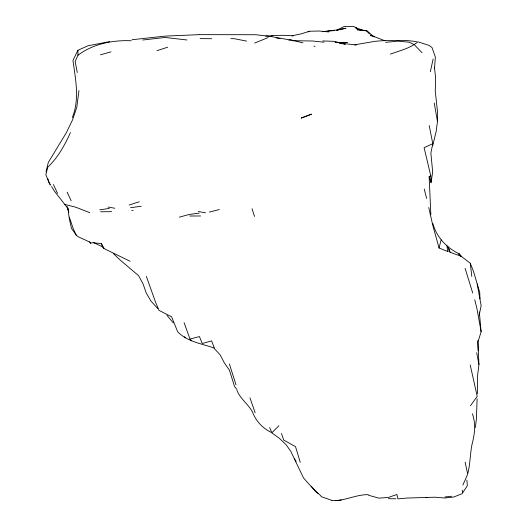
<?xml version="1.0" encoding="UTF-8"?>
<svg xmlns="http://www.w3.org/2000/svg" width="527" height="527" viewBox="0 0 527 527"><rect width="100%" height="100%" fill="white"/><g stroke="black" fill="none" stroke-linecap="round" stroke-linejoin="round"><path stroke-width="0.79" d="M51.587 186.565L54.393 191.13L67.904 208.435L69.287 218.547L71.468 228.349L76.231 235.121L78.161 236.728L89.926 242.156L90.44 243.217L92.752 242.703L101.434 243.593L103.938 248.527L130.143 261.287M432.792 143.713L424.083 147.652L430.79 175.853L429.143 176.624L431.02 182.625L432.68 172.059L430.869 152.995L432.792 143.713L429.209 125.571M78.964 90.539L76.804 107.185L72.621 119.741L66.264 132.844L48.319 162.395L46.053 171.954M300.271 462.383L295.522 446.659L283.75 440.085L281.438 433.484M479.313 311.964L481.118 331.72L477.917 342.155L478.938 364.532L477.416 376.891L477.587 393.768M477.119 398.834L476.408 419.057L475.334 427.575M479.208 315.166L481.151 305.594L477.185 283.967L473.529 271.458L470.295 263.276L461.652 256.609L458.259 253.375C446.224 247.374 436.422 236.761 432.917 223.613M430.342 71.718L433.128 59.017M447.64 251.465L446.962 245.76L449.505 250.496L447.64 251.465L439.031 247.986L441.125 239.943M72.311 117.62C79.755 99.26 75.605 79.313 72.943 60.44L77.91 50.289L87.923 45.783L109.649 41.626M432.641 145.867L436.139 131.546L437.463 121.467L434.241 103.042M462.884 485.11L467.541 474.478C470.236 464.913 470.018 454.643 471.928 444.795C474.708 434.057 476.065 424.551 472.416 413.807M77.91 50.289L77.956 55.243L75.163 61.461L77.265 72.535M70.447 132.587C64.696 145.333 57.904 157.586 47.733 167.224L45.849 174.674L49.795 184.463M470.506 405.704L477.218 396.317L470.222 365.007M278.928 425.796L271.84 432.772L269.699 427.601M77.956 55.243C92.963 43.879 112.831 39.914 131.361 40.763M336.793 30.164L344.454 26.35L353.894 26.534L357.629 28.787M308.025 31.943L309.441 31.245L319 31.014L328.835 31.943M268.065 37.608L254.64 43.069M271.28 36.067L272.782 35.572L282.551 35.283L292.057 35.764L301.167 33.886L309.441 31.245M390.415 54.11C399.756 50.605 410.144 48.451 417.885 41.798L429.228 45.474L432.028 47.601L435.374 57.14L434.531 68.266L434.492 67.845L435.618 77.877L435.256 91.099L437.403 110.973L437.496 121.085M156.993 50.678L167.658 47.206M129.122 205.016L139.28 201.762M288.862 40.184L290.337 39.749L302.939 42.845M100.44 54.821L110.999 51.857M179.325 217.157L189.219 214.456L199.206 213.139M184.094 322.702L190.03 339.085L199.423 336.569L202.256 343.512L211.59 340.903L214.344 347.912M209.311 212.098L219.357 209.548M336.858 30.335L345.976 28.241L336.924 29.96L322.32 31.692M265.713 36.132L267.163 35.836L294.026 40.711L312.728 41.014L324.019 42.193M131.829 210.523L133.107 210.313M385.619 42.325L398.28 41.132L409.216 42.213L414.268 44.624L422.028 52.772M99.708 209.845L109.405 208.409M130.61 207.697L141.229 206.235M142.745 40.012L165.122 37.463L187.013 39.986M268.118 36.192L272.782 35.572M331.977 500.498C344.427 501.375 355.85 494.392 368.301 494.662M335.653 500.65L341.312 500.037M444.933 496.968L451.573 496.269M292.689 40.849L294.026 40.711M132.093 39.716L165.392 36.099L198.916 34.663M354.783 45.059L356.39 44.914M327.702 31.034L334.573 30.606M291.971 35.862L293.598 35.783M466.889 480.071L467.33 485.736L462.074 493.727L453.602 497.053L444.531 498.002L434.986 497.192L407.075 498.041L397.931 498.878L396.89 494.504L388.241 497.501L378.834 498.127L368.445 495.215M100.604 211.775L111.625 211.656M199.226 34.644L255.898 34.736L267.545 36.113M189.812 216.017L200.635 215.971M337.853 42.522L347.352 42.562L335.073 42.265M200.102 38.609L211.617 38.708M388.406 498.7L395.988 498.779M322.741 40.928L333.703 41.33L345.244 44.182L339.757 43.221M230.826 38.609L234.522 38.741L246.616 41.106M425.671 497.369L427.278 497.442M335.389 42.325L336.634 42.456M416.521 41.58L407.042 40.533L385.836 40.493L375.389 41.264L354.928 44.762L339.691 43.181M335.495 42.259L337.063 42.437M374.308 36.923L366.832 30.974L356.957 29.69L366.713 30.632L369.717 33.761M198.257 211.511L205.53 212.809M108.042 207.045L114.754 208.244M276.227 37.951L280.021 38.688M64.413 204.331L75.829 207.236L89.742 212.677M362.978 30.177L355.29 27.608L357.438 28.768M146.348 276.405L155.854 302.972L159.042 310.396L171.598 316.793L177.665 331.779C187.223 341.68 201.261 343.558 213.659 347.86L220.253 354.974L224.265 362.78L229.449 370.178L234.469 386.357L236.952 389.539M313.947 46.04L315.001 46.416M448.299 247.097L450.065 252.229L460.987 256.241L458.648 253.342L461.125 256.451M331.852 500.354L321.114 496.612L320.818 495.755L315.067 490.69L306.622 481.487L303.473 477.877L290.871 451.487L286.029 444.597L279.251 438.214L272.044 433.01M385.125 40.862L370.323 35.085L372.299 36.244M93.51 242.585L103.826 247.427M318.137 493.331L316.701 492.58L311.154 486.237M270.885 432.245C262.459 427.95 255.733 420.961 252.505 411.995C248.224 404.097 240.233 398.86 236.952 390.375M113.252 253.494L120.512 260.351L138.608 275.693L143.146 284.099L146.17 292.88L150.953 301.069L157.784 308.585M366.832 30.974L369.552 33.84M458.259 253.375L460.987 256.241M184.312 336.7L185.333 337.886M166.96 315.337L173.271 322.867M190.03 339.085L191.499 340.85M103.938 248.527L102.422 246.649L101.434 243.593M50.79 185.267L48.787 182.006L47.944 178.917M294.441 458.694L296.088 461.487M89.755 241.84L90.44 243.217M67.12 192.157L71.178 200.84M53.405 184.516L57.535 193.337M76.231 235.121L73.181 228.566L69.353 217.203M255.134 412.753L249.963 397.826M252.011 208.732L254.541 216.492M229.39 363.959L235.991 384.789M449.505 250.496L450.065 252.229M67.054 206.512L68.859 212.401M477.185 283.967L479.728 292.294L479.992 298.763M472.739 293.058L465.097 268.329M439.031 247.986L432.733 225.115L428.747 207.513M67.621 207.223L68.207 209.436M424.235 189.015L426.653 198.501M474.741 299.764L476.975 308.789L481.118 331.72M465.11 462.126L467.462 473.035M476.704 352.682L478.938 364.532M462.225 490.11L462.673 492.376M470.295 263.276L471.79 276.418M429.143 176.624L430.855 214.739M430.79 175.853L431.02 182.625M477.864 340.429L478.173 350.817M301.787 117.745L301.213 118.153L311.569 114.155L301.787 117.745"/></g></svg>
